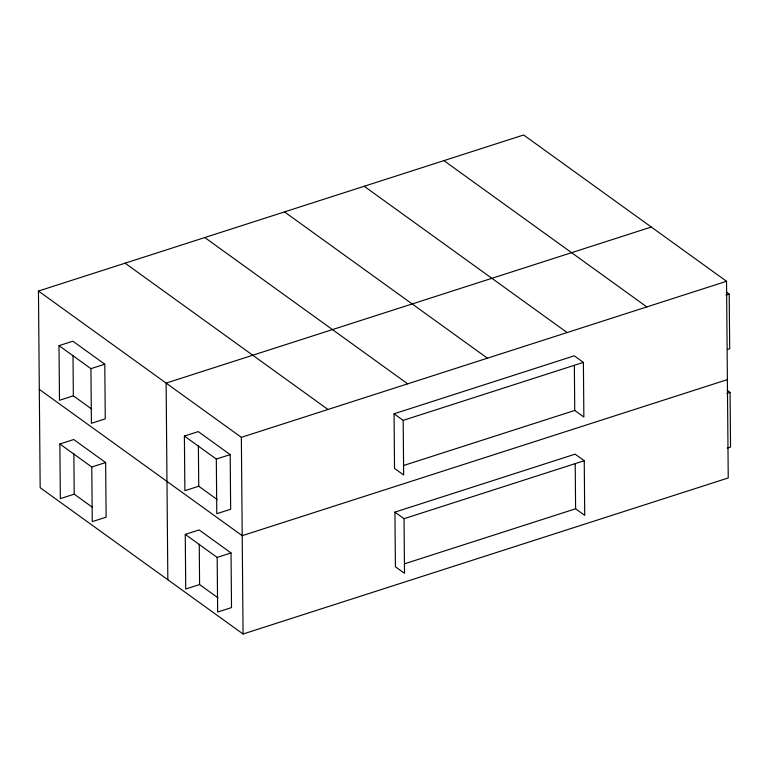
<?xml version="1.0" encoding="UTF-8"?>
<svg xmlns="http://www.w3.org/2000/svg" width="769" height="769" viewBox="0 0 769 769"><rect width="100%" height="100%" fill="white"/><g stroke="black" fill="none" stroke-linecap="round" stroke-linejoin="round"><path stroke-width="1.15" d="M38.45 291.047L523.622 134.988L726.532 281.281L728.243 477.953L243.071 634.012L40.171 487.719L38.45 291.047L241.351 437.34L726.532 281.281M59.011 345.656L72.872 341.205L104.786 364.208L105.266 418.845L91.405 423.306L90.925 368.668L59.011 345.656L59.482 400.293L73.343 395.833L91.722 409.079M90.925 368.668L104.786 364.208M651.295 227.038L166.123 383.097L167.834 579.768M59.867 443.992L73.728 439.532L105.641 462.544L106.122 517.181L92.261 521.632L91.78 467.004L59.867 443.992L60.347 498.629L74.209 494.169L92.578 507.415M184.397 436.061L198.258 431.601L230.181 454.614L230.652 509.241L216.791 513.702L216.32 459.074L184.397 436.061L184.877 490.689L198.738 486.239L217.118 499.485M91.78 467.004L105.641 462.544M216.32 459.074L230.181 454.614M726.013 295.123L729.214 294.094L729.694 348.722L727.561 349.414M394.064 413.789L403.177 420.364L403.658 474.992L394.535 468.417L394.064 413.789L574.27 355.816L583.392 362.391L583.863 417.029L574.741 410.454L403.658 465.485M403.177 420.364L583.392 362.391M185.262 534.397L199.123 529.937L231.036 552.949L231.517 607.577L217.656 612.037L217.175 557.41L185.262 534.397L185.733 589.025L199.594 584.565L217.973 597.821M727.387 379.617L242.216 535.676L39.306 389.383M217.175 557.41L231.036 552.949M726.878 393.459L730.069 392.43L730.55 447.058L727.349 448.087M394.92 512.125L404.042 518.691L404.513 573.328L395.401 566.753L394.92 512.125L575.125 454.152L584.248 460.727L584.719 515.365L575.606 508.79L404.523 563.812M404.042 518.691L584.248 460.727M726.311 292.009L729.214 294.094M443.915 160.634L646.825 306.918M727.176 390.335L730.069 392.43M364.208 186.271L567.118 332.554M284.501 211.908L487.411 358.191M204.794 237.544L407.705 383.837M125.087 263.181L327.998 409.473M574.356 365.323L574.741 410.454M575.212 463.659L575.606 508.79M241.351 437.34L243.071 634.012M198.383 445.857L198.738 486.239M199.248 544.192L199.594 584.565M72.997 355.451L73.343 395.833M73.853 453.787L74.209 494.169"/></g></svg>
